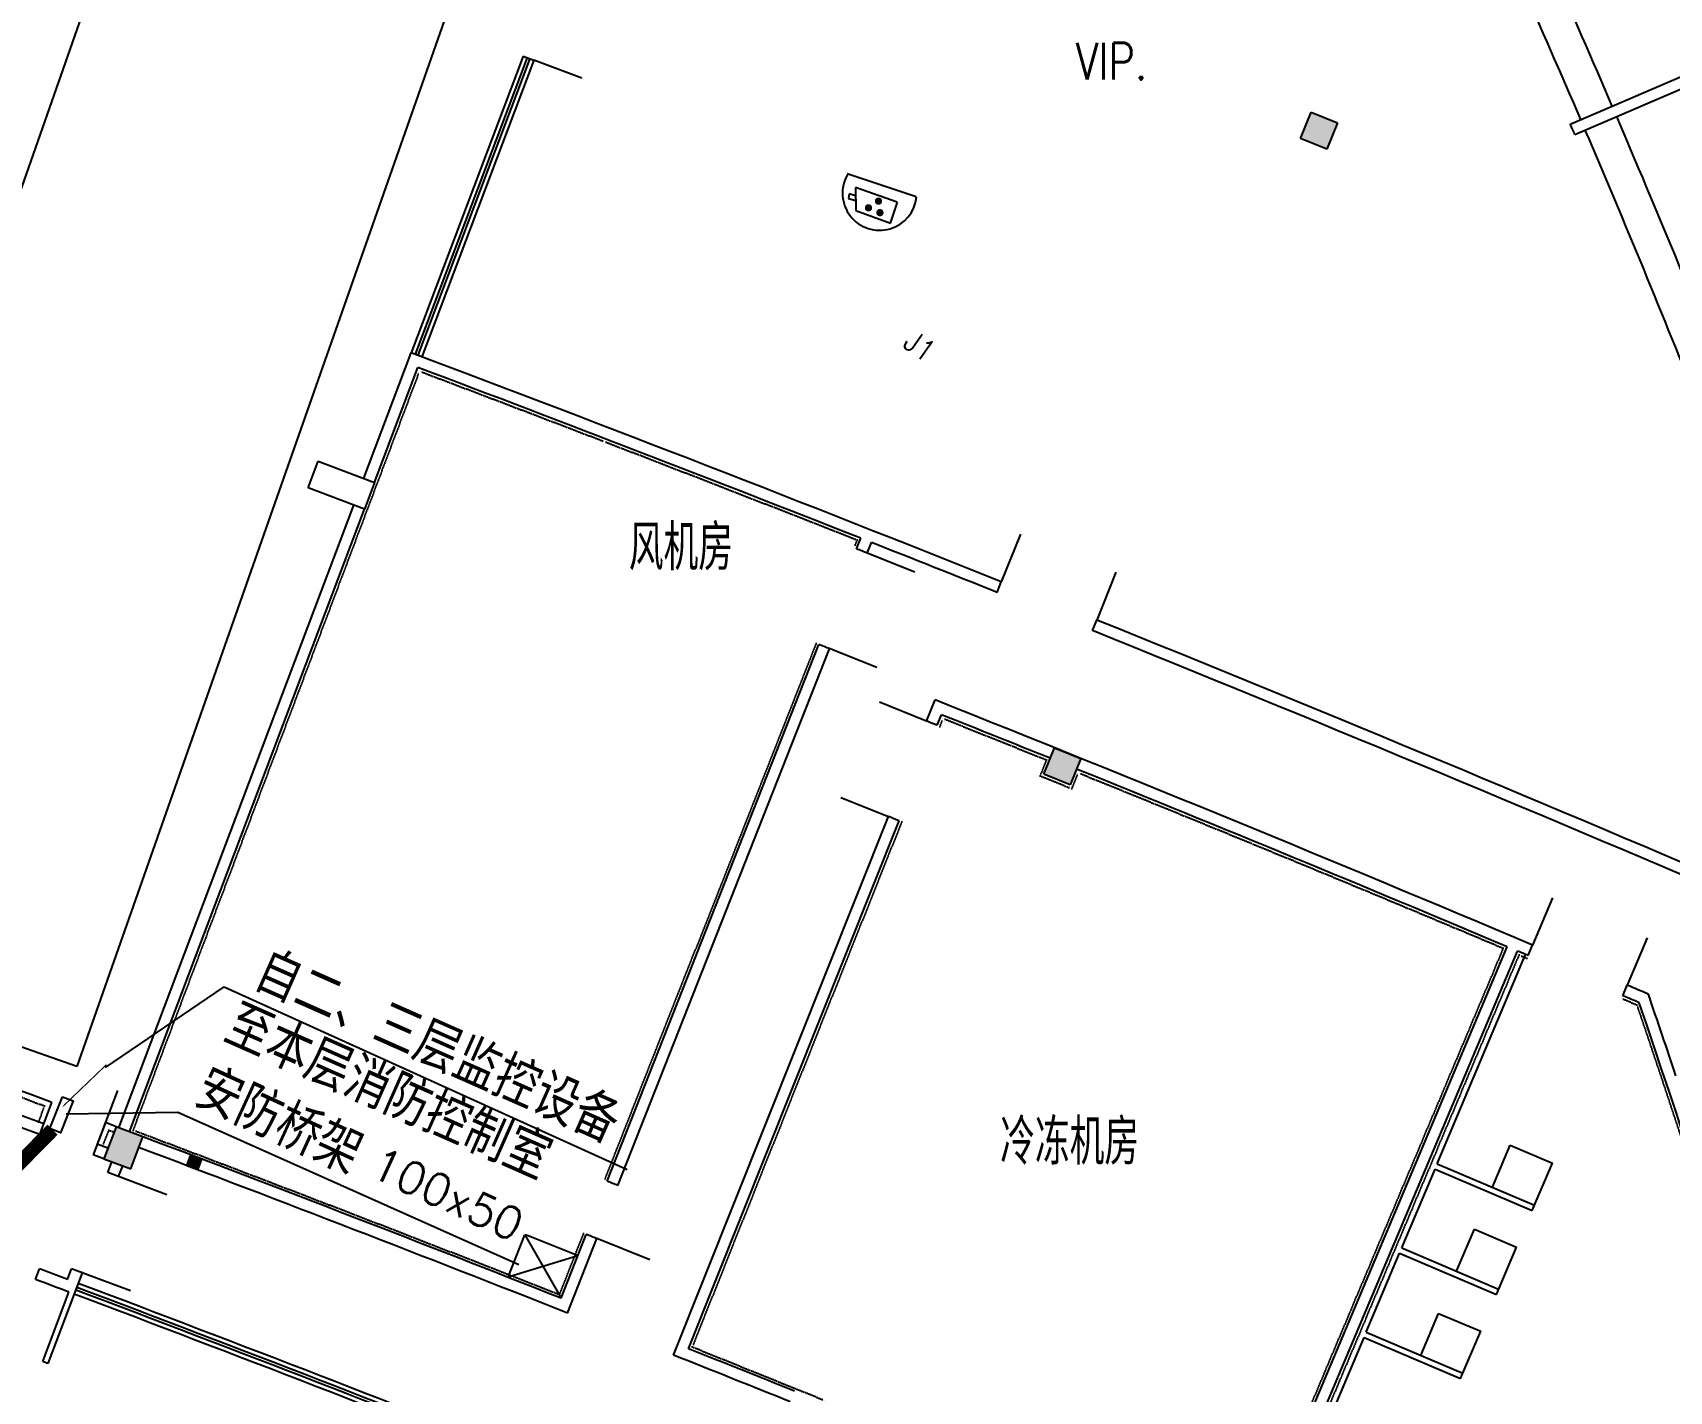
# Model space of a CAD drawing. Extents: x 23317406 to 24383751, y 42324270 to 43451021.
# Drawn here: x 24044219 to 24072866, y 43370597 to 43394379 of the extents above; entities that cross this region are included whole.
import ezdxf

# ---------------------------------------------------------------- set-up
doc = ezdxf.new("R2010")
doc.units = 0
doc.header["$MEASUREMENT"] = 0
doc.linetypes.add('T-BW-SF$0$DOT2', pattern=[3.175, 0, -3.175])
doc.layers.get('0').update_dxf_attribs({"linetype": 'CONTINUOUS'})
doc.layers.get('DEFPOINTS').update_dxf_attribs({"linetype": 'CONTINUOUS'})
for name, color, linetype in [('WZ', 7, 'CONTINUOUS'), ('场地', 5, 'CONTINUOUS'), ('墙', 7, 'CONTINUOUS'), ('柱填充', 8, 'CONTINUOUS'), ('柱形', 7, 'CONTINUOUS'), ('标注', 7, 'CONTINUOUS'), ('汉字', 7, 'CONTINUOUS'), ('监控管线', 11, 'CONTINUOUS'), ('监控设备', 1, 'CONTINUOUS'), ('辅助件', 9, 'CONTINUOUS'), ('门窗', 7, 'CONTINUOUS')]:
    doc.layers.add(name, color=color, linetype=linetype)
doc.styles.add('HZTXT', font='txt', dxfattribs={"width": 0.9, "bigfont": 'HZTXT'})
doc.styles.add('KSHZ', font='ROMANS.shx', dxfattribs={"height": 800, "bigfont": 'dfhz.shx'})
doc.styles.add('Q200', font='SimSun.ttf', dxfattribs={"width": 0.8, "height": 450})
doc.dimstyles.new('Q2', dxfattribs={"dimscale": 150, "dimtxt": 2.5, "dimasz": 2.5, "dimexe": 0, "dimexo": 0, "dimgap": 0.5, "dimtad": 1, "dimdec": 4, "dimdsep": 46, "dimtxsty": 'Q200', "dimblk1": 'DOTSMALL', "dimblk2": 'DOTSMALL', "dimsah": 1, "dimcen": 2.5, "dimadec": 0, "dimazin": 0, "dimtfac": 1, "dimtdec": 3, "dimtmove": 2, "dimatfit": 3, "dimldrblk": 'DOTSMALL', "dimfxl": 1, "dimtolj": 1, "dimtzin": 10, "dimarcsym": 0})

# ---------------------------------------------------------------- blocks, each defined once
blk = doc.blocks.new('_DOTSMALL')
at = {"color": 0, "linetype": 'ByBlock', "const_width": 0.5}
blk.add_lwpolyline([(-0.0625, 0, 1), (0.0625, 0, 1)], format="xyb", close=True, dxfattribs=at)
blk = doc.blocks.new('*D57')
at = {"color": 0, "linetype": 'ByBlock'}
for p, q in [((24067622, 43415786), (24068480, 43416273)), ((24093003, 43322213), (24094989, 43322279))]:
    blk.add_line(p, q, dxfattribs=at)
blk.add_arc((23891114, 43315516), 203987, 1.9, 29.6, dxfattribs=at)
at = {"layer": 'DEFPOINTS', "color": 0, "linetype": 'ByBlock'}
for p in [(24067622, 43415786), (24065013, 43414304), (24091262, 43354904), (24093003, 43322213), (24091005, 43322147)]:
    blk.add_point(p, dxfattribs=at)
at = {"color": 0, "linetype": 'ByBlock', "xscale": 375, "yscale": 375, "zscale": 375}
for p, rotation in [((24068480, 43416273), 119.5999999999897), ((24094989, 43322279), 271.8999999989299)]:
    blk.add_blockref('_DOTSMALL', p, dxfattribs=dict(at, rotation=rotation))
at = {"color": 0, "linetype": 'ByBlock', "insert": (24087731, 43370967), "char_height": 450, "attachment_point": 5, "rotation": 285.75, "style": 'Q200'}
blk.add_mtext('\\A1;27.7°', dxfattribs=at)
blk = doc.blocks.new('M100')
at = {"layer": '门窗'}
blk.add_line((0, 1000), (0, 0), dxfattribs=at)
blk = doc.blocks.new('A$C3B131FE0')
at = {"layer": '门窗', "xscale": 0.8999999999999999, "yscale": 0.8999999999999999, "zscale": 0.8999999999999999, "rotation": 154.1173299468511}
blk.add_blockref('M100', (898, 810), dxfattribs=at)
blk = doc.blocks.new('A$C6D347B76')
at = {"layer": 'WZ'}
for p, q in [((1282, 582), (78, 983)), ((111, 632), (96, 555)), ((223, 601), (111, 632)), ((219, 743), (228, 340)), ((952, 486), (219, 743)), ((96, 555), (227, 520)), ((228, 340), (834, 122)), ((834, 122), (957, 487))]:
    blk.add_line(p, q, dxfattribs=at)
at = {"layer": 'WZ', "const_width": 63.8}
for points in [[(480, 384, 1), (417, 395, 1)], [(655, 500, 1), (592, 512, 1)], [(680, 300, 1), (616, 311, 1)]]:
    blk.add_lwpolyline(points, format="xyb", close=True, dxfattribs=at)
at = {"layer": 'WZ'}
blk.add_arc((644, 646), 650, 149.9091, 354.3172, dxfattribs=at)

msp = doc.modelspace()

# ---------------------------------------------------------------- hatches: boundary and pattern name
at = {"layer": '柱填充'}
for points in [[(24067060.86754, 43392802.44617), (24066597.23909, 43392989.65903), (24066410.02623, 43392526.03057), (24066873.65468, 43392338.81771)], [(24062103.46828, 43381862.84347), (24061916.25545, 43381399.215), (24062379.88393, 43381212.00218), (24062567.09675, 43381675.63065)], [(24046145.3171, 43375052.11927), (24045677.49898, 43375228.60215), (24045465.68298, 43374667.2342), (24045933.5011, 43374490.75132)]]:
    msp.add_hatch(color=256, dxfattribs=at).paths.add_polyline_path(points)
h = msp.add_hatch(color=256, dxfattribs=at)
edge = h.paths.add_edge_path()
edge.add_arc((23850580.89137, 42857448.66206), 553316.16692, 69.188166244, 69.2088762046, ccw=False)
edge.add_line((24047174.14311, 43374662.22912), (24047103.11689, 43374475.26581))
edge.add_arc((23850578.56696, 42857442.54191), 553122.71361, 69.1881626795, 69.2088798833)
edge.add_line((24046916.15359, 43374546.29203), (24046987.17981, 43374733.25534))

# ---------------------------------------------------------------- linework, layer by layer
at = {"layer": '场地'}
for p, q in [((24058577.1696, 43414965.48017), (24044990.95265, 43376281.96031)), ((24050047.48765, 43408830.33809), (24042170.79552, 43386403.33158)), ((24044990.95265, 43376281.96031), (24023290.91325, 43383903.33097))]:
    msp.add_line(p, q, dxfattribs=at)
at = {"layer": '墙'}
for p, q in [((24071133.69524, 43392780.62587), (24074810.23706, 43394356.39371)), ((24071212.48362, 43392596.79881), (24074889.02544, 43394172.56665)), ((24050013.47314, 43386578.75821), (24050843.05689, 43388777.43458)), ((24050200.60039, 43386508.16507), (24050959.58904, 43388519.74063)), ((24045724.2808, 43375210.95386), (24049836.96415, 43386110.94994)), ((24045911.40804, 43375140.36071), (24050024.0914, 43386040.3568)), ((24058639.09821, 43385343.43342), (24058712.46628, 43385529.4902)), ((24058825.15499, 43385270.06534), (24058898.52306, 43385456.12213)), ((24061099.31933, 43384582.52125), (24061173.49563, 43384768.2573)), ((24062769.58904, 43383912.40349), (24062844.35385, 43384097.90342)), ((24054273.69763, 43374273.05482), (24057978.78552, 43383668.92237)), ((24054459.75441, 43374199.68675), (24058164.8423, 43383595.5543)), ((24059865.98986, 43382329.14517), (24060014.20463, 43382700.67227)), ((24060051.75341, 43382255.03778), (24060125.86079, 43382440.80133)), ((24055438.07347, 43371229.77307), (24059199.02337, 43380657.27322)), ((24055697.94441, 43371341.42923), (24059384.78692, 43380583.16583)), ((24065229.86193, 43366999.55419), (24070026.33996, 43378380.07718)), ((24070394.9124, 43378224.66046), (24070472.68595, 43378408.91918)), ((24065414.16189, 43366921.87844), (24070210.63993, 43378302.40142)), ((24072052.12428, 43377522.05903), (24072130.48418, 43377706.06915)), ((24044342.47137, 43375089.08878), (24044553.01225, 43375650.93626)), ((24045535.45274, 43374427.22422), (24045606.03363, 43374614.28736)), ((24045722.57605, 43374356.62063), (24045793.16088, 43374543.69421)), ((24053466.64878, 43372226.43021), (24053906.85724, 43373342.77091)), ((24053579.33748, 43371967.00535), (24054092.91402, 43373269.40283)), ((24044268.37645, 43372553.54627), (24044338.76781, 43372740.74952)), ((24044487.01311, 43371081.96269), (24045087.14368, 43372672.51083)), ((24044829.41677, 43372555.99111), (24044900.02037, 43372743.11442)), ((24044393.45467, 43371117.273), (24044852.37804, 43372333.5745))]:
    msp.add_line(p, q, dxfattribs=at)
for centre, radius, start, end in [((23891114.49993, 43315515.50231), 195900, 23.1707525359, 23.2292474639), ((23850578.58196, 42857442.58139), 567822.67138, 68.2300091916, 69.3481613065), ((23850578.58196, 42857442.58139), 567622.67138, 68.4892072454, 69.3279804354), ((23850634.74669, 42857737.27781), 530172.67138, 79.4743453394, 79.4743453394), ((23850639.30178, 42857736.37231), 530172.67138, 78.1227654233, 78.1227654233), ((23850644.55659, 42857735.23786), 530172.67138, 77.5606287088, 77.5606287088), ((23850649.0789, 42857734.18074), 530172.67138, 76.2090487927, 76.2090487927), ((23850578.58196, 42857442.58139), 567422.67138, 68.4690157061, 68.4892108033), ((23850578.58196, 42857442.58139), 567622.67138, 68.2300091916, 68.469019264), ((23850578.58196, 42857442.58139), 567822.67138, 66.8075794577, 68.048349287), ((23850578.58196, 42857442.58139), 567622.67138, 66.7997511777, 68.048349287), ((23850578.58196, 42857442.58139), 565622.67138, 68.4689835724, 68.489242937), ((23850578.58196, 42857442.58139), 565472.67138, 67.1159321257, 68.2613974094), ((23850578.58196, 42857442.58139), 565272.67138, 68.0333259476, 68.2411290857), ((23850578.58196, 42857442.58139), 565072.67138, 68.2411254982, 68.2614045819), ((23850578.58196, 42857442.58139), 565272.67138, 67.156475943, 67.9826461745), ((23850578.58196, 42857442.58139), 563272.67138, 68.2411254982, 68.2614045819), ((23850578.58196, 42857442.58139), 553322.67138, 69.4782482342, 70.6220730186), ((23850578.58196, 42857442.58139), 552922.67138, 69.4782632162, 70.6220730186), ((23850578.58196, 42857442.58139), 552722.67138, 69.4782707153, 70.6220646083), ((23850578.58196, 42857442.58139), 565272.67138, 67.1159321257, 67.1362040343), ((23850578.58196, 42857442.58139), 565272.67138, 66.9017828119, 66.9334848716), ((23850578.58196, 42857442.58139), 565472.67138, 66.892752375, 66.9334848716), ((23891114.49993, 43315515.50231), 191700, 18.4298882535, 18.8804022534), ((23891114.49993, 43315515.50231), 191500, 14.9422108743, 18.8537552652), ((23850578.58196, 42857442.58139), 553322.67138, 69.3486901528, 69.3745773037), ((23850578.58196, 42857442.58139), 552922.67138, 69.3538866954, 69.3746113988), ((23850578.58196, 42857442.58139), 553322.67138, 68.4894681132, 69.3020749464), ((23850578.58196, 42857442.58139), 552722.67138, 69.3538962623, 69.3746284648), ((23850578.58196, 42857442.58139), 553122.67138, 68.468754652, 69.3026246476), ((23850578.58196, 42857442.58139), 552522.67138, 69.317610584, 69.3383672057), ((23850578.58196, 42857442.58139), 555522.67138, 68.4687994039, 68.4894271056), ((23850578.58196, 42857442.58139), 554522.67138, 68.4687808043, 68.4894457051), ((23850578.58196, 42857442.58139), 550522.67138, 69.3383879595, 69.392952783), ((23850578.58196, 42857442.58139), 550722.67138, 69.3175766909, 69.3383672057), ((23850578.58196, 42857442.58139), 550322.67138, 69.3279804354, 69.392952783), ((23850578.58196, 42857442.58139), 553122.67138, 68.033879448, 68.2616236427), ((23850578.58196, 42857442.58139), 553322.67138, 68.0338878522, 68.2409101815), ((23850578.58196, 42857442.58139), 549022.67138, 69.3175444766, 69.3279804354)]:
    msp.add_arc(centre, radius, start, end, dxfattribs=at)
at = {"layer": '墙', "ltscale": 5000}
for start, end in [(67.1172342395, 67.1172342395), (66.2587266313, 66.2587266313), (64.4772342395, 64.4772342395), (64.9387266313, 64.9387266313)]:
    msp.add_arc((23850578.58196, 42857442.58139), 533172.67138, start, end, dxfattribs=at)
at = {"layer": '柱填充', "linetype": 'T-BW-SF$0$DOT2', "ltscale": 10}
for p, q in [((24044319.01994, 43375311.48682), (24044424.26501, 43375592.34284)), ((24045548.62443, 43375170.3155), (24045442.7164, 43374889.63147))]:
    msp.add_line(p, q, dxfattribs=at)
for points in [[(24053860.06969, 43373361.20852), (24053438.39674, 43372291.30575, 0.0034966516), (24046209.75025, 43375081.25164), (24045976.58483, 43375169.21255), (24050988.7208, 43388455.30586, -0.0036157902), (24058647.58144, 43385501.31747), (24058592.58078, 43385361.76724)], [(24060098.19429, 43382236.51094), (24060153.77074, 43382375.82333, -0.0008624695), (24061963.47547, 43381649.69221), (24061851.17133, 43381371.57344), (24062407.52549, 43381146.91805), (24062519.81711, 43381425.00579, -0.0035606174), (24069960.84174, 43378353.41093), (24065203.19885, 43367065.03146), (24065064.88613, 43367123.26634)], [(24059431.22781, 43380564.63899), (24055764.45733, 43371373.21657), (24058082.30883, 43370437.26974), (24057932.33896, 43370066.41497, -0.0026744061), (24063404.21407, 43367818.93822)], [(24070375.46901, 43378178.59578, 0.0000663328), (24070237.29168, 43378236.8973), (24065479.65144, 43366948.52407, -0.0017965344), (24069135.44706, 43365391.07485), (24069293.77053, 43365758.44108), (24069844.77531, 43365520.96743), (24069686.46508, 43365153.63194, -0.0006425356), (24070990.62941, 43364588.81733), (24071050.46046, 43364726.38054)], [(24071768.37894, 43366377.01471), (24071947.85408, 43366789.66293, -0.0020238311), (24076063.87963, 43364980.9392, 0.0169032253), (24072299.73635, 43377362.18858, 0.0001284683), (24072032.5343, 43377476.0565)]]:
    msp.add_lwpolyline(points, format="xyb", dxfattribs=at)
msp.add_lwpolyline([(24057932.27132, 43383687.26439), (24054227.18343, 43374291.39684)], dxfattribs=at)
for start, end in [(69.4886087089, 70.6220730186), (69.3538723581, 69.3642290899)]:
    msp.add_arc((23850578.58196, 42857442.58139), 553222.67138, start, end, dxfattribs=at)
at = {"layer": '柱形'}
for p, q in [((24066410.02623, 43392526.03057), (24066597.23909, 43392989.65903)), ((24066597.23909, 43392989.65903), (24067060.86754, 43392802.44617)), ((24067060.86754, 43392802.44617), (24066873.65468, 43392338.81771)), ((24066873.65468, 43392338.81771), (24066410.02623, 43392526.03057)), ((24049041.63678, 43386410.98458), (24049218.11963, 43386878.80271)), ((24049218.11963, 43386878.80271), (24050200.5377, 43386508.18872)), ((24050024.05485, 43386040.37059), (24049041.63678, 43386410.98458)), ((24050200.5377, 43386508.18872), (24050024.05485, 43386040.37059)), ((24061916.25545, 43381399.215), (24062103.46828, 43381862.84347)), ((24062567.09675, 43381675.63065), (24062379.88393, 43381212.00218)), ((24062379.88393, 43381212.00218), (24061916.25545, 43381399.215)), ((24045490.33993, 43375299.11101), (24045278.52385, 43374737.74286)), ((24045677.49898, 43375228.60215), (24045465.68298, 43374667.2342)), ((24046145.3171, 43375052.11927), (24045677.49898, 43375228.60215)), ((24045933.5011, 43374490.75132), (24046145.3171, 43375052.11927)), ((24045465.68298, 43374667.2342), (24045933.5011, 43374490.75132))]:
    msp.add_line(p, q, dxfattribs=at)
msp.add_lwpolyline([(24062103.46828, 43381862.84347), (24062567.09675, 43381675.63065)], dxfattribs=at)
msp.add_lwpolyline([(24046987.17981, 43374733.25534, -0.0000903642), (24047174.14311, 43374662.22912), (24047103.11689, 43374475.26581, 0.0000903959), (24046916.15359, 43374546.29203)], format="xyb", close=True, dxfattribs=at)
at = {"layer": '监控管线'}
for p, q in [((24045494.97357, 43376262.92088), (24047570.8437, 43377674.90908)), ((24047570.8437, 43377674.90908), (24054622.21916, 43374481.98645)), ((24044803.01582, 43375451.77879), (24046758.54561, 43375481.82063)), ((24046758.54561, 43375481.82063), (24052726.15099, 43372818.4308))]:
    msp.add_line(p, q, dxfattribs=at)
msp.add_lwpolyline([(24045509.11525, 43376314.90731, 20, 20, 0), (24045146.60532, 43375967.04117, 200, 0, 0), (24044734.00609, 43375571.10909, 0, 0, 0)], format="xyseb", dxfattribs=at)
at = {"layer": '监控管线', "color": 2}
msp.add_lwpolyline([(24044738.36326, 43375754.20058), (24044928.15978, 43375678.38985), (24044705.50255, 43375120.95471), (24044515.70603, 43375196.76544)], close=True, dxfattribs=at)
at = {"layer": '监控管线', "color": 2, "const_width": 250}
msp.add_lwpolyline([(24044564.89986, 43375175.95917), (24042642.73946, 43373224.54249), (24038797.04316, 43363232.83021)], dxfattribs=at)
at = {"layer": '辅助件'}
for p, q in [((24068804.52169, 43374579.90737), (24070348.8649, 43378244.1446)), ((24069769.77395, 43374168.78961), (24070083.2583, 43374904.81105)), ((24070083.2583, 43374904.81105), (24070819.27974, 43374591.3267)), ((24068183.11121, 43373105.49714), (24068765.68353, 43374487.75673)), ((24068765.68353, 43374487.75673), (24070466.60984, 43373763.30258)), ((24068804.52169, 43374579.90737), (24070505.79539, 43373855.30526)), ((24070466.60984, 43373763.30258), (24070819.27974, 43374591.3267)), ((24052539.30966, 43372596.38067), (24052835.15281, 43373337.96493)), ((24052835.15281, 43373337.96493), (24053466.64878, 43372226.43021)), ((24069142.80523, 43372696.74674), (24069456.28959, 43373432.76817)), ((24069456.28959, 43373432.76817), (24070192.31103, 43373119.28382)), ((24053760.12424, 43372970.66534), (24052539.30966, 43372596.38067)), ((24067561.70073, 43371631.08692), (24068144.27305, 43373013.3465)), ((24068144.27305, 43373013.3465), (24069839.64113, 43372291.2597)), ((24068183.11121, 43373105.49714), (24069878.82667, 43372383.26238)), ((24069839.64113, 43372291.2597), (24070192.31103, 43373119.28382)), ((24068515.83652, 43371224.70386), (24068829.32088, 43371960.7253)), ((24068829.32088, 43371960.7253), (24069565.34232, 43371647.24094)), ((24065552.38687, 43366863.62162), (24067522.86257, 43371538.93628)), ((24067522.86257, 43371538.93628), (24069212.67242, 43370819.21682)), ((24067561.70073, 43371631.08692), (24069251.85796, 43370911.2195)), ((24069212.67242, 43370819.21682), (24069565.34232, 43371647.24094))]:
    msp.add_line(p, q, dxfattribs=at)
msp.add_arc((23848682.74327, 42858624.41561), 553722.67138, 68.2616273896, 68.3650346419, dxfattribs=at)
at = {"layer": '门窗'}
for p, q in [((24052802.27474, 43393970.1148), (24050843.01505, 43388777.41424)), ((24052872.45713, 43393943.668), (24050913.18629, 43388750.93791)), ((24052919.24729, 43393926.04184), (24050959.96712, 43388733.28702)), ((24052989.43538, 43393899.61014), (24051030.13837, 43388706.81068))]:
    msp.add_line(p, q, dxfattribs=at)
for centre, radius, start, end in [((23891114.49993, 43315515.50231), 196700, 23.2292176348, 24.7707823651), ((23891114.49993, 43315515.50231), 196100, 23.2292176348, 24.7707823651), ((24257737.47439, 43937704.43721), 581072.67138, 249.34841385909, 249.36813455518), ((23891114.49993, 43315515.50231), 196100, 21.6292176348, 23.170782365), ((23891114.49993, 43315515.50231), 196700, 21.6292176348, 23.170782365), ((23850578.58196, 42857442.58139), 550397.67138, 68.37437956, 69.317569129), ((23850578.58196, 42857442.58139), 550447.67138, 68.37437956, 69.3175729113), ((23850578.58196, 42857442.58139), 550522.67138, 68.37437956, 69.3175729113), ((23850578.58196, 42857442.58139), 550322.67138, 68.37437956, 69.317569129)]:
    msp.add_arc(centre, radius, start, end, dxfattribs=at)

# ---------------------------------------------------------------- block references
at = {"layer": '监控设备'}
msp.add_blockref('A$C6D347B76', (24058400.15182, 43390924.5432), dxfattribs=at)
at = {"layer": '门窗', "xscale": -1, "rotation": 43.4609083796155}
msp.add_blockref('A$C3B131FE0', (24054199.71584, 43393928.77441), dxfattribs=at)
at = {"layer": '门窗'}
for name, p, xscale, yscale, zscale, rotation in [('A$C3B131FE0', (24062010.75119, 43385640.30822), 1.000000000012579, 1.000000000012579, 1.000000000012579, 184.1151273489282), ('A$C3B131FE0', (24059697.48071, 43384433.09609), 1.000000000012579, 1.000000000012579, 1.000000000012579, 94.13393509320483), ('A$C3B131FE0', (24062837.4542, 43385307.03889), -1.000000000012579, 1.000000000012579, 1.000000000012579, 132.3497872444139), ('A$C3B131FE0', (24059367.08254, 43383604.89343), -1.000000000012579, 1.000000000012579, 1.000000000012579, 42.3685949886905), ('A$C3B131FE0', (24058664.18178, 43382324.73472), -1.000000000012579, 1.000000000012579, 1.000000000012579, 222.1249487699627), ('A$C3B131FE0', (24058330.26474, 43381497.94454), 1.000000000012579, 1.000000000012579, 1.000000000012579, 273.8902888744771), ('A$C3B131FE0', (24071326.74448, 43379264.52056), 1.000000000012579, 1.000000000012579, 1.000000000012579, 183.0006566085166), ('A$C3B131FE0', (24072146.80903, 43378915.23492), -1.000000000012579, 1.000000000012579, 1.000000000012579, 131.2353165040022), ('M100', (24045349.12921, 43374924.86558), -1.000180889833868, 1.000180889833868, 1.000180889833868, 339.4057173900435), ('A$C3B131FE0', (24046609.02353, 43373534.44204), 1.000000000012579, 1.000000000012579, 1.000000000012579, 95.11737243024041), ('A$C3B131FE0', (24055436.1968, 43373276.82082), -1.111111129240027, 1.111111129240027, 1.111111129240027, 42.3685949886905), ('A$C3B131FE0', (24046295.74465, 43372699.95858), -1.000000000012579, 1.000000000012579, 1.000000000012579, 43.35203232572606)]:
    msp.add_blockref(name, p, dxfattribs=dict(at, xscale=xscale, yscale=yscale, zscale=zscale, rotation=rotation))

# ---------------------------------------------------------------- texts
at = {"layer": '汉字', "style": 'KSHZ', "width": 0.8}
for s, height, p in [('VIP.', 640, (24062479.1333, 43393559.60388)), ('风机房', 800, (24054653.20695, 43384967.79901)), ('冷冻机房', 800, (24061153.68299, 43374561.98734))]:
    msp.add_text(s, height=height, dxfattribs=at).set_placement(p)
at = {"layer": '监控管线', "style": 'KSHZ'}
msp.add_text('至本层消防控制室', height=800, rotation=336.128017056, dxfattribs=at).set_placement((24047505.09375, 43376706.98496))
at = {"layer": '监控管线', "attachment_point": 1}
for s, insert, char_height, rotation, style in [('{\\C2;J1}', (24059650.2334, 43389198.44877), 375, 323.98049292, 'HZTXT'), ('{自二、三层监控设备}', (24048344.33029, 43378379.55613), 800, 336.128017056, 'KSHZ'), ('安防桥架', (24047319.58726, 43376332.79497), 800, 335.315214782, 'KSHZ'), ('100x50', (24050319.12582, 43374887.6464), 560, 335.315214782, 'KSHZ')]:
    msp.add_mtext(s, dxfattribs=dict(at, insert=insert, char_height=char_height, rotation=rotation, style=style))

# ---------------------------------------------------------------- dimensions: what is measured, and where the dimension line sits
at = {"layer": '标注'}
dim = msp.add_angular_dim_2l(base=(24091262.18921, 43354903.85478), line1=((24065013.48583, 43414303.87562), (24067621.97061, 43415785.70122)), line2=((24091004.54311, 43322146.53798), (24093003.44355, 43322212.84834)), dimstyle='Q2', override={"dimadec": 4, "dimazin": 2}, dxfattribs=at)
dim.commit()
dim.dimension.update_dxf_attribs({"geometry": '*D57', "text_midpoint": (24087731.22401, 43370967.15347)})

doc.saveas('drawing.dxf')
